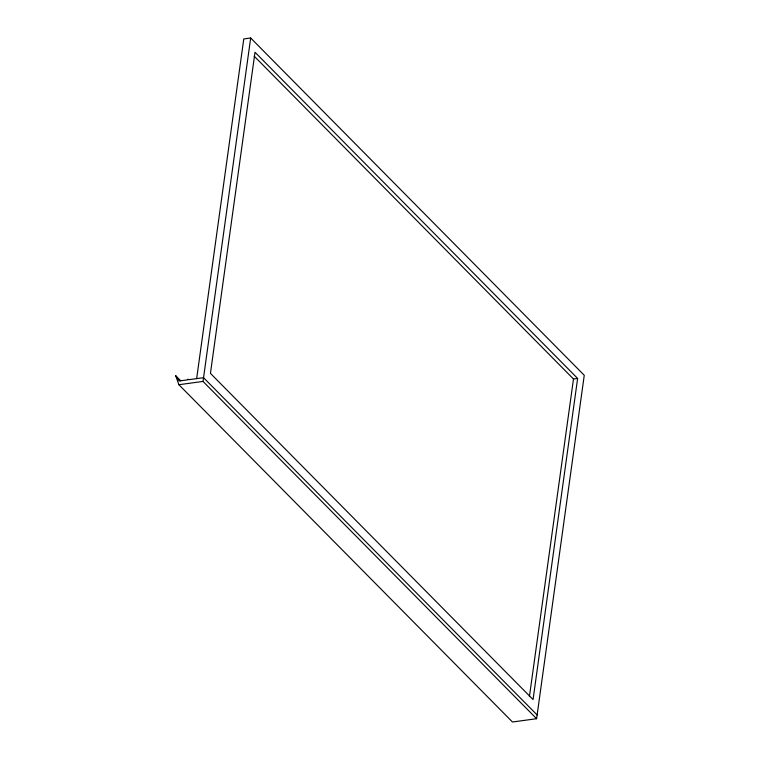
<?xml version="1.0" encoding="UTF-8"?>
<svg xmlns="http://www.w3.org/2000/svg" width="760" height="760" viewBox="0 0 760 760"><rect width="100%" height="100%" fill="white"/><g stroke="black" fill="none" stroke-linecap="round" stroke-linejoin="round"><path stroke-width="1.14" d="M196.65 378.623L243.78 38.941L250.677 38L584.26 375.288L536.607 718.703L512.477 722L178.885 384.712L175.74 375.744L180.737 380.798M536.607 718.703L203.024 381.425L250.677 38M529.416 696.606L573.486 379.012L254.191 56.173M577.628 378.442L533.064 699.561L210.434 373.359L254.999 52.24L577.628 378.442L573.486 379.012M178.885 384.712L203.024 381.425M537.13 714.97L203.537 377.682L188.584 379.724L188.024 379.126L187.445 379.876L179.208 381.007L175.74 375.744"/></g></svg>
